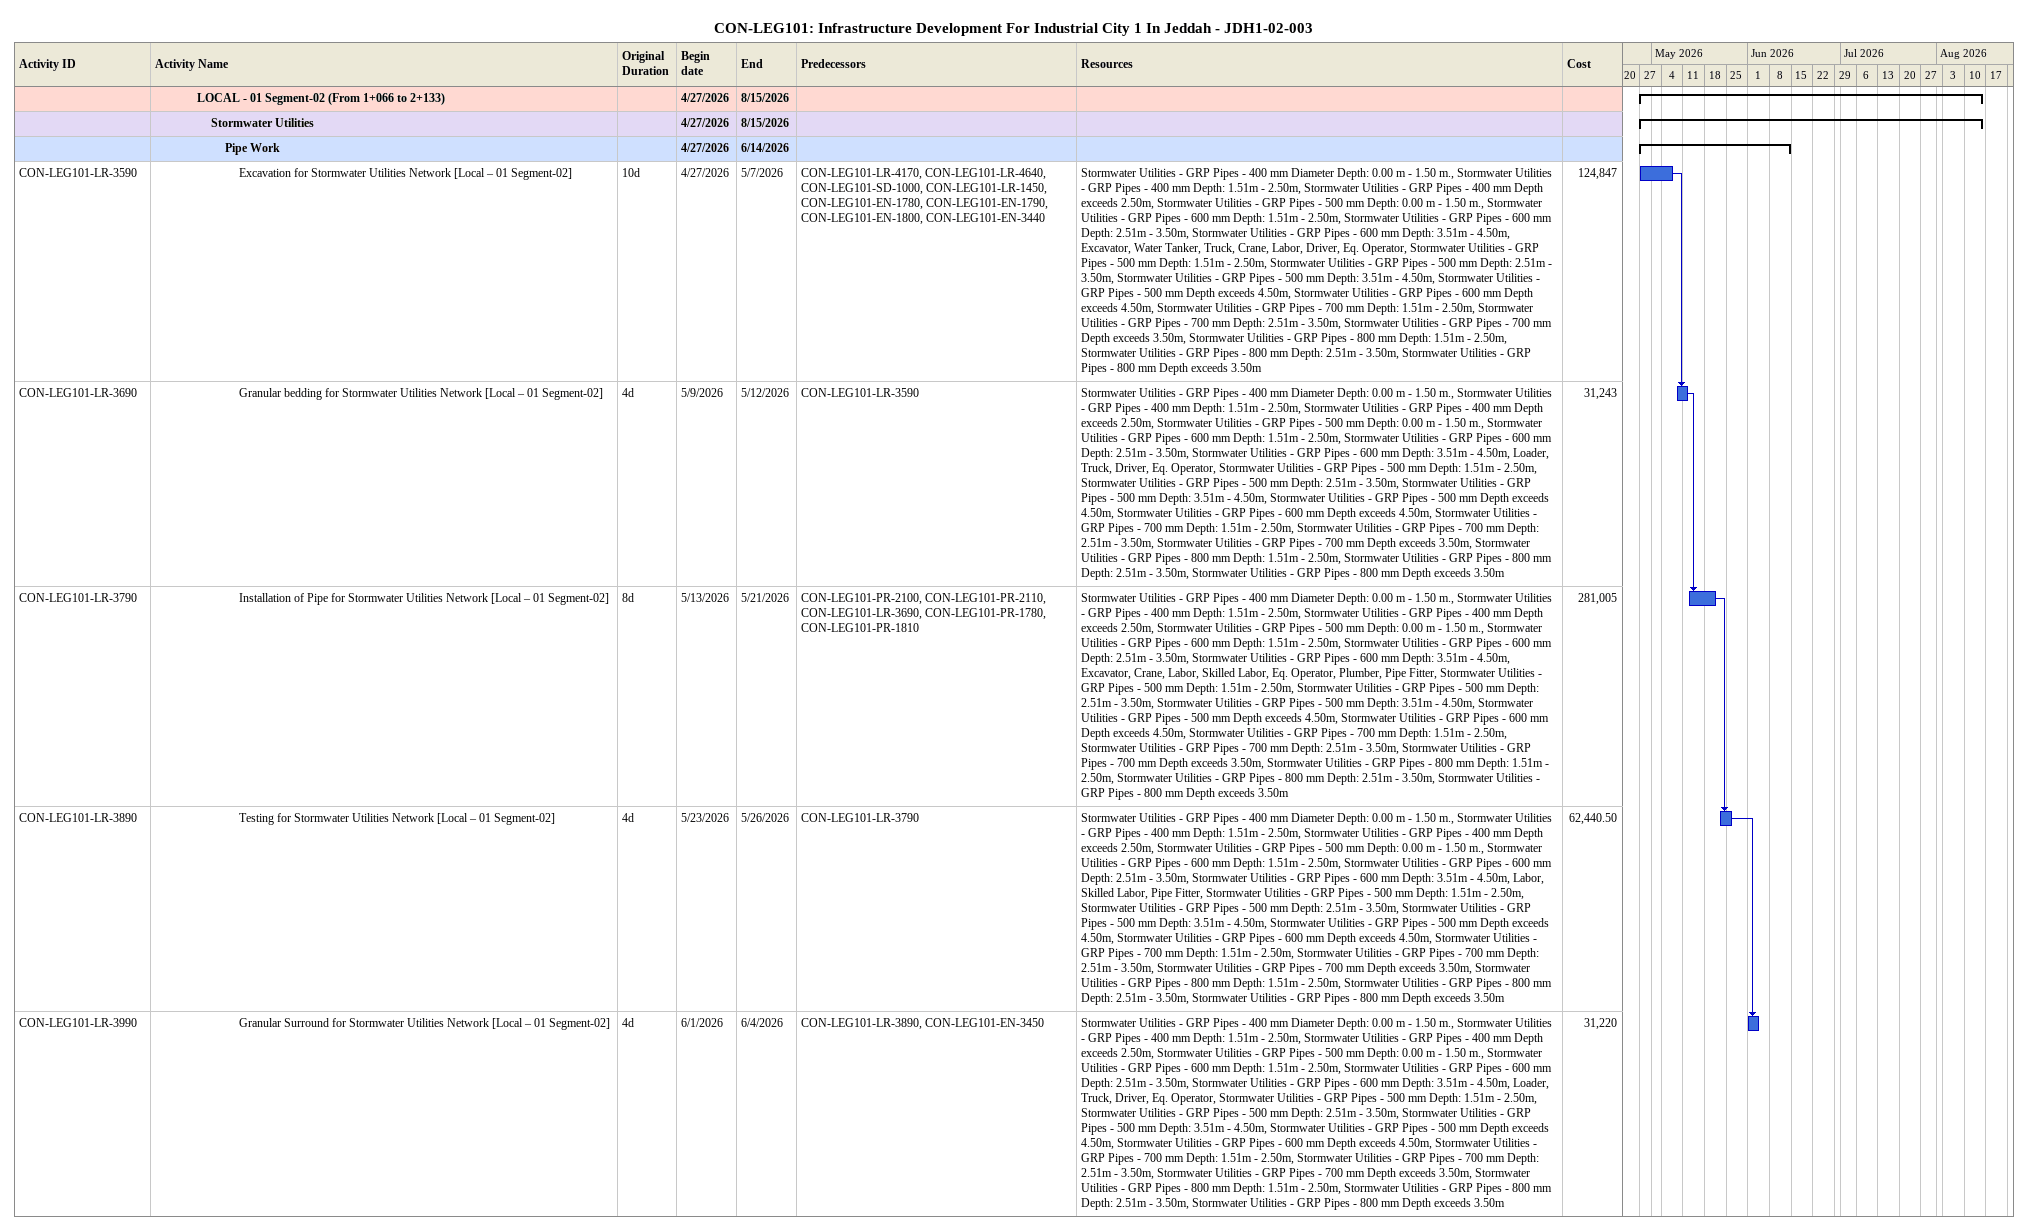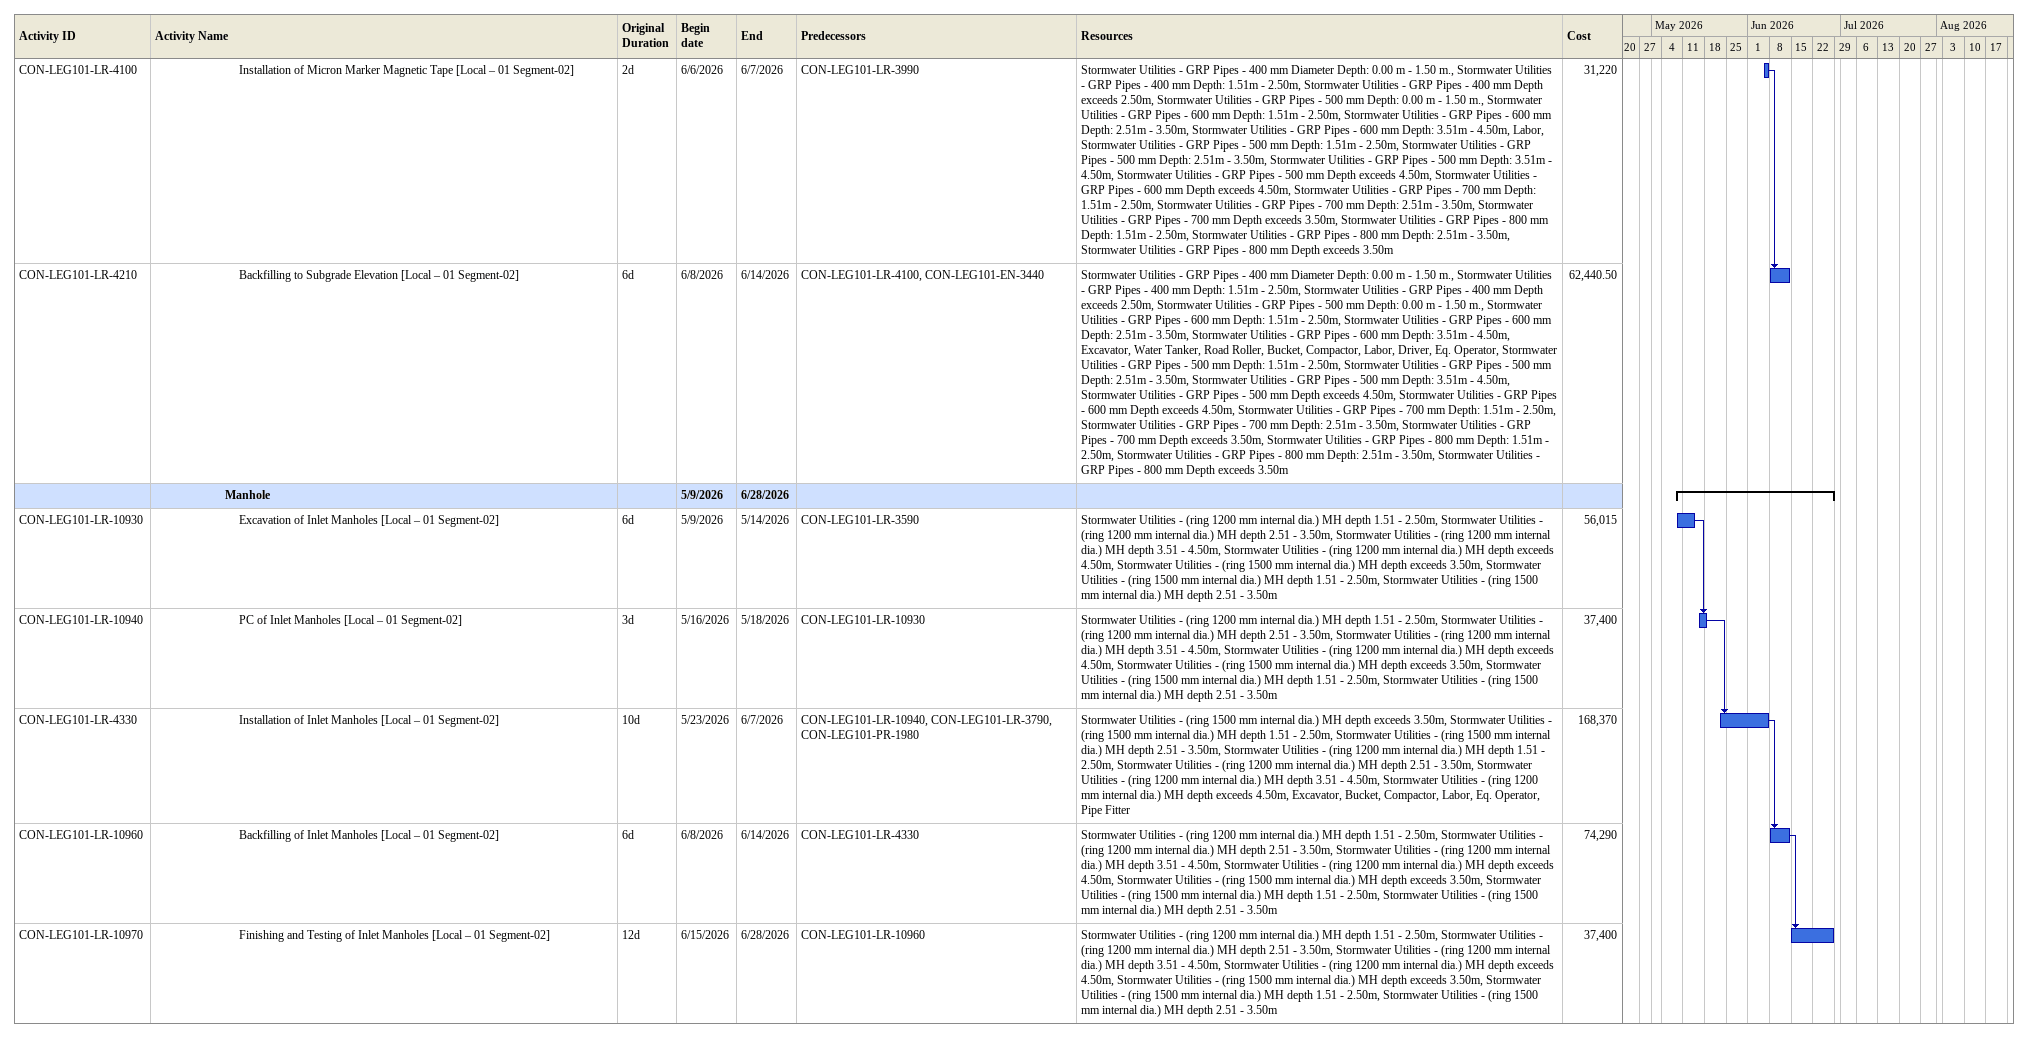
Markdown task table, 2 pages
CON-LEG101: Infrastructure Development For Industrial City 1 In Jeddah - JDH1-02-003

| ID | Level | Task | Original duration | Start | Finish | Predecessors | Resources | Cost |
|---|---|---|---|---|---|---|---|---|
|  | 4 | **LOCAL - 01 Segment-02 (From 1+066 to 2+133)** |  | 2026-04-27 | 2026-08-15 |  |  |  |
|  | 5 | **Stormwater Utilities** |  | 2026-04-27 | 2026-08-15 |  |  |  |
|  | 6 | **Pipe Work** |  | 2026-04-27 | 2026-06-14 |  |  |  |
| CON-LEG101-LR-3590 | 7 | Excavation for Stormwater Utilities Network [Local – 01 Segment-02] | 10d | 2026-04-27 | 2026-05-07 | CON-LEG101-LR-4170, CON-LEG101-LR-4640, CON-LEG101-SD-1000, CON-LEG101-LR-1450, CON-LEG101-EN-1780, CON-LEG101-EN-1790, CON-LEG101-EN-1800, CON-LEG101-EN-3440 | Stormwater Utilities - GRP Pipes - 400 mm Diameter Depth: 0.00 m - 1.50 m., Stormwater Utilities - GRP Pipes - 400 mm Depth: 1.51m - 2.50m, Stormwater Utilities - GRP Pipes - 400 mm Depth exceeds 2.50m, Stormwater Utilities - GRP Pipes - 500 mm Depth: 0.00 m - 1.50 m., Stormwater Utilities - GRP Pipes - 600 mm Depth: 1.51m - 2.50m, Stormwater Utilities - GRP Pipes - 600 mm Depth: 2.51m - 3.50m, Stormwater Utilities - GRP Pipes - 600 mm Depth: 3.51m - 4.50m, Excavator, Water Tanker, Truck, Crane, Labor, Driver, Eq. Operator, Stormwater Utilities - GRP Pipes - 500 mm Depth: 1.51m - 2.50m, Stormwater Utilities - GRP Pipes - 500 mm Depth: 2.51m - 3.50m, Stormwater Utilities - GRP Pipes - 500 mm Depth: 3.51m - 4.50m, Stormwater Utilities - GRP Pipes - 500 mm Depth exceeds 4.50m, Stormwater Utilities - GRP Pipes - 600 mm Depth exceeds 4.50m, Stormwater Utilities - GRP Pipes - 700 mm Depth: 1.51m - 2.50m, Stormwater Utilities - GRP Pipes - 700 mm Depth: 2.51m - 3.50m, Stormwater Utilities - GRP Pipes - 700 mm Depth exceeds 3.50m, Stormwater Utilities - GRP Pipes - 800 mm Depth: 1.51m - 2.50m, Stormwater Utilities - GRP Pipes - 800 mm Depth: 2.51m - 3.50m, Stormwater Utilities - GRP Pipes - 800 mm Depth exceeds 3.50m | 124847 |
| CON-LEG101-LR-3690 | 7 | Granular bedding for Stormwater Utilities Network [Local – 01 Segment-02] | 4d | 2026-05-09 | 2026-05-12 | CON-LEG101-LR-3590 | Stormwater Utilities - GRP Pipes - 400 mm Diameter Depth: 0.00 m - 1.50 m., Stormwater Utilities - GRP Pipes - 400 mm Depth: 1.51m - 2.50m, Stormwater Utilities - GRP Pipes - 400 mm Depth exceeds 2.50m, Stormwater Utilities - GRP Pipes - 500 mm Depth: 0.00 m - 1.50 m., Stormwater Utilities - GRP Pipes - 600 mm Depth: 1.51m - 2.50m, Stormwater Utilities - GRP Pipes - 600 mm Depth: 2.51m - 3.50m, Stormwater Utilities - GRP Pipes - 600 mm Depth: 3.51m - 4.50m, Loader, Truck, Driver, Eq. Operator, Stormwater Utilities - GRP Pipes - 500 mm Depth: 1.51m - 2.50m, Stormwater Utilities - GRP Pipes - 500 mm Depth: 2.51m - 3.50m, Stormwater Utilities - GRP Pipes - 500 mm Depth: 3.51m - 4.50m, Stormwater Utilities - GRP Pipes - 500 mm Depth exceeds 4.50m, Stormwater Utilities - GRP Pipes - 600 mm Depth exceeds 4.50m, Stormwater Utilities - GRP Pipes - 700 mm Depth: 1.51m - 2.50m, Stormwater Utilities - GRP Pipes - 700 mm Depth: 2.51m - 3.50m, Stormwater Utilities - GRP Pipes - 700 mm Depth exceeds 3.50m, Stormwater Utilities - GRP Pipes - 800 mm Depth: 1.51m - 2.50m, Stormwater Utilities - GRP Pipes - 800 mm Depth: 2.51m - 3.50m, Stormwater Utilities - GRP Pipes - 800 mm Depth exceeds 3.50m | 31243 |
| CON-LEG101-LR-3790 | 7 | Installation of Pipe for Stormwater Utilities Network [Local – 01 Segment-02] | 8d | 2026-05-13 | 2026-05-21 | CON-LEG101-PR-2100, CON-LEG101-PR-2110, CON-LEG101-LR-3690, CON-LEG101-PR-1780, CON-LEG101-PR-1810 | Stormwater Utilities - GRP Pipes - 400 mm Diameter Depth: 0.00 m - 1.50 m., Stormwater Utilities - GRP Pipes - 400 mm Depth: 1.51m - 2.50m, Stormwater Utilities - GRP Pipes - 400 mm Depth exceeds 2.50m, Stormwater Utilities - GRP Pipes - 500 mm Depth: 0.00 m - 1.50 m., Stormwater Utilities - GRP Pipes - 600 mm Depth: 1.51m - 2.50m, Stormwater Utilities - GRP Pipes - 600 mm Depth: 2.51m - 3.50m, Stormwater Utilities - GRP Pipes - 600 mm Depth: 3.51m - 4.50m, Excavator, Crane, Labor, Skilled Labor, Eq. Operator, Plumber, Pipe Fitter, Stormwater Utilities - GRP Pipes - 500 mm Depth: 1.51m - 2.50m, Stormwater Utilities - GRP Pipes - 500 mm Depth: 2.51m - 3.50m, Stormwater Utilities - GRP Pipes - 500 mm Depth: 3.51m - 4.50m, Stormwater Utilities - GRP Pipes - 500 mm Depth exceeds 4.50m, Stormwater Utilities - GRP Pipes - 600 mm Depth exceeds 4.50m, Stormwater Utilities - GRP Pipes - 700 mm Depth: 1.51m - 2.50m, Stormwater Utilities - GRP Pipes - 700 mm Depth: 2.51m - 3.50m, Stormwater Utilities - GRP Pipes - 700 mm Depth exceeds 3.50m, Stormwater Utilities - GRP Pipes - 800 mm Depth: 1.51m - 2.50m, Stormwater Utilities - GRP Pipes - 800 mm Depth: 2.51m - 3.50m, Stormwater Utilities - GRP Pipes - 800 mm Depth exceeds 3.50m | 281005 |
| CON-LEG101-LR-3890 | 7 | Testing for Stormwater Utilities Network [Local – 01 Segment-02] | 4d | 2026-05-23 | 2026-05-26 | CON-LEG101-LR-3790 | Stormwater Utilities - GRP Pipes - 400 mm Diameter Depth: 0.00 m - 1.50 m., Stormwater Utilities - GRP Pipes - 400 mm Depth: 1.51m - 2.50m, Stormwater Utilities - GRP Pipes - 400 mm Depth exceeds 2.50m, Stormwater Utilities - GRP Pipes - 500 mm Depth: 0.00 m - 1.50 m., Stormwater Utilities - GRP Pipes - 600 mm Depth: 1.51m - 2.50m, Stormwater Utilities - GRP Pipes - 600 mm Depth: 2.51m - 3.50m, Stormwater Utilities - GRP Pipes - 600 mm Depth: 3.51m - 4.50m, Labor, Skilled Labor, Pipe Fitter, Stormwater Utilities - GRP Pipes - 500 mm Depth: 1.51m - 2.50m, Stormwater Utilities - GRP Pipes - 500 mm Depth: 2.51m - 3.50m, Stormwater Utilities - GRP Pipes - 500 mm Depth: 3.51m - 4.50m, Stormwater Utilities - GRP Pipes - 500 mm Depth exceeds 4.50m, Stormwater Utilities - GRP Pipes - 600 mm Depth exceeds 4.50m, Stormwater Utilities - GRP Pipes - 700 mm Depth: 1.51m - 2.50m, Stormwater Utilities - GRP Pipes - 700 mm Depth: 2.51m - 3.50m, Stormwater Utilities - GRP Pipes - 700 mm Depth exceeds 3.50m, Stormwater Utilities - GRP Pipes - 800 mm Depth: 1.51m - 2.50m, Stormwater Utilities - GRP Pipes - 800 mm Depth: 2.51m - 3.50m, Stormwater Utilities - GRP Pipes - 800 mm Depth exceeds 3.50m | 62440.50 |
| CON-LEG101-LR-3990 | 7 | Granular Surround for Stormwater Utilities Network [Local – 01 Segment-02] | 4d | 2026-06-01 | 2026-06-04 | CON-LEG101-LR-3890, CON-LEG101-EN-3450 | Stormwater Utilities - GRP Pipes - 400 mm Diameter Depth: 0.00 m - 1.50 m., Stormwater Utilities - GRP Pipes - 400 mm Depth: 1.51m - 2.50m, Stormwater Utilities - GRP Pipes - 400 mm Depth exceeds 2.50m, Stormwater Utilities - GRP Pipes - 500 mm Depth: 0.00 m - 1.50 m., Stormwater Utilities - GRP Pipes - 600 mm Depth: 1.51m - 2.50m, Stormwater Utilities - GRP Pipes - 600 mm Depth: 2.51m - 3.50m, Stormwater Utilities - GRP Pipes - 600 mm Depth: 3.51m - 4.50m, Loader, Truck, Driver, Eq. Operator, Stormwater Utilities - GRP Pipes - 500 mm Depth: 1.51m - 2.50m, Stormwater Utilities - GRP Pipes - 500 mm Depth: 2.51m - 3.50m, Stormwater Utilities - GRP Pipes - 500 mm Depth: 3.51m - 4.50m, Stormwater Utilities - GRP Pipes - 500 mm Depth exceeds 4.50m, Stormwater Utilities - GRP Pipes - 600 mm Depth exceeds 4.50m, Stormwater Utilities - GRP Pipes - 700 mm Depth: 1.51m - 2.50m, Stormwater Utilities - GRP Pipes - 700 mm Depth: 2.51m - 3.50m, Stormwater Utilities - GRP Pipes - 700 mm Depth exceeds 3.50m, Stormwater Utilities - GRP Pipes - 800 mm Depth: 1.51m - 2.50m, Stormwater Utilities - GRP Pipes - 800 mm Depth: 2.51m - 3.50m, Stormwater Utilities - GRP Pipes - 800 mm Depth exceeds 3.50m | 31220 |
| CON-LEG101-LR-4100 | 7 | Installation of Micron Marker Magnetic Tape [Local – 01 Segment-02] | 2d | 2026-06-06 | 2026-06-07 | CON-LEG101-LR-3990 | Stormwater Utilities - GRP Pipes - 400 mm Diameter Depth: 0.00 m - 1.50 m., Stormwater Utilities - GRP Pipes - 400 mm Depth: 1.51m - 2.50m, Stormwater Utilities - GRP Pipes - 400 mm Depth exceeds 2.50m, Stormwater Utilities - GRP Pipes - 500 mm Depth: 0.00 m - 1.50 m., Stormwater Utilities - GRP Pipes - 600 mm Depth: 1.51m - 2.50m, Stormwater Utilities - GRP Pipes - 600 mm Depth: 2.51m - 3.50m, Stormwater Utilities - GRP Pipes - 600 mm Depth: 3.51m - 4.50m, Labor, Stormwater Utilities - GRP Pipes - 500 mm Depth: 1.51m - 2.50m, Stormwater Utilities - GRP Pipes - 500 mm Depth: 2.51m - 3.50m, Stormwater Utilities - GRP Pipes - 500 mm Depth: 3.51m - 4.50m, Stormwater Utilities - GRP Pipes - 500 mm Depth exceeds 4.50m, Stormwater Utilities - GRP Pipes - 600 mm Depth exceeds 4.50m, Stormwater Utilities - GRP Pipes - 700 mm Depth: 1.51m - 2.50m, Stormwater Utilities - GRP Pipes - 700 mm Depth: 2.51m - 3.50m, Stormwater Utilities - GRP Pipes - 700 mm Depth exceeds 3.50m, Stormwater Utilities - GRP Pipes - 800 mm Depth: 1.51m - 2.50m, Stormwater Utilities - GRP Pipes - 800 mm Depth: 2.51m - 3.50m, Stormwater Utilities - GRP Pipes - 800 mm Depth exceeds 3.50m | 31220 |
| CON-LEG101-LR-4210 | 7 | Backfilling to Subgrade Elevation [Local – 01 Segment-02] | 6d | 2026-06-08 | 2026-06-14 | CON-LEG101-LR-4100, CON-LEG101-EN-3440 | Stormwater Utilities - GRP Pipes - 400 mm Diameter Depth: 0.00 m - 1.50 m., Stormwater Utilities - GRP Pipes - 400 mm Depth: 1.51m - 2.50m, Stormwater Utilities - GRP Pipes - 400 mm Depth exceeds 2.50m, Stormwater Utilities - GRP Pipes - 500 mm Depth: 0.00 m - 1.50 m., Stormwater Utilities - GRP Pipes - 600 mm Depth: 1.51m - 2.50m, Stormwater Utilities - GRP Pipes - 600 mm Depth: 2.51m - 3.50m, Stormwater Utilities - GRP Pipes - 600 mm Depth: 3.51m - 4.50m, Excavator, Water Tanker, Road Roller, Bucket, Compactor, Labor, Driver, Eq. Operator, Stormwater Utilities - GRP Pipes - 500 mm Depth: 1.51m - 2.50m, Stormwater Utilities - GRP Pipes - 500 mm Depth: 2.51m - 3.50m, Stormwater Utilities - GRP Pipes - 500 mm Depth: 3.51m - 4.50m, Stormwater Utilities - GRP Pipes - 500 mm Depth exceeds 4.50m, Stormwater Utilities - GRP Pipes - 600 mm Depth exceeds 4.50m, Stormwater Utilities - GRP Pipes - 700 mm Depth: 1.51m - 2.50m, Stormwater Utilities - GRP Pipes - 700 mm Depth: 2.51m - 3.50m, Stormwater Utilities - GRP Pipes - 700 mm Depth exceeds 3.50m, Stormwater Utilities - GRP Pipes - 800 mm Depth: 1.51m - 2.50m, Stormwater Utilities - GRP Pipes - 800 mm Depth: 2.51m - 3.50m, Stormwater Utilities - GRP Pipes - 800 mm Depth exceeds 3.50m | 62440.50 |
|  | 6 | **Manhole** |  | 2026-05-09 | 2026-06-28 |  |  |  |
| CON-LEG101-LR-10930 | 7 | Excavation of Inlet Manholes [Local – 01 Segment-02] | 6d | 2026-05-09 | 2026-05-14 | CON-LEG101-LR-3590 | Stormwater Utilities - (ring 1200 mm internal dia.) MH depth 1.51 - 2.50m, Stormwater Utilities - (ring 1200 mm internal dia.) MH depth 2.51 - 3.50m, Stormwater Utilities - (ring 1200 mm internal dia.) MH depth 3.51 - 4.50m, Stormwater Utilities - (ring 1200 mm internal dia.) MH depth exceeds 4.50m, Stormwater Utilities - (ring 1500 mm internal dia.) MH depth exceeds 3.50m, Stormwater Utilities - (ring 1500 mm internal dia.) MH depth 1.51 - 2.50m, Stormwater Utilities - (ring 1500 mm internal dia.) MH depth 2.51 - 3.50m | 56015 |
| CON-LEG101-LR-10940 | 7 | PC of Inlet Manholes [Local – 01 Segment-02] | 3d | 2026-05-16 | 2026-05-18 | CON-LEG101-LR-10930 | Stormwater Utilities - (ring 1200 mm internal dia.) MH depth 1.51 - 2.50m, Stormwater Utilities - (ring 1200 mm internal dia.) MH depth 2.51 - 3.50m, Stormwater Utilities - (ring 1200 mm internal dia.) MH depth 3.51 - 4.50m, Stormwater Utilities - (ring 1200 mm internal dia.) MH depth exceeds 4.50m, Stormwater Utilities - (ring 1500 mm internal dia.) MH depth exceeds 3.50m, Stormwater Utilities - (ring 1500 mm internal dia.) MH depth 1.51 - 2.50m, Stormwater Utilities - (ring 1500 mm internal dia.) MH depth 2.51 - 3.50m | 37400 |
| CON-LEG101-LR-4330 | 7 | Installation of Inlet Manholes [Local – 01 Segment-02] | 10d | 2026-05-23 | 2026-06-07 | CON-LEG101-LR-10940, CON-LEG101-LR-3790, CON-LEG101-PR-1980 | Stormwater Utilities - (ring 1500 mm internal dia.) MH depth exceeds 3.50m, Stormwater Utilities - (ring 1500 mm internal dia.) MH depth 1.51 - 2.50m, Stormwater Utilities - (ring 1500 mm internal dia.) MH depth 2.51 - 3.50m, Stormwater Utilities - (ring 1200 mm internal dia.) MH depth 1.51 - 2.50m, Stormwater Utilities - (ring 1200 mm internal dia.) MH depth 2.51 - 3.50m, Stormwater Utilities - (ring 1200 mm internal dia.) MH depth 3.51 - 4.50m, Stormwater Utilities - (ring 1200 mm internal dia.) MH depth exceeds 4.50m, Excavator, Bucket, Compactor, Labor, Eq. Operator, Pipe Fitter | 168370 |
| CON-LEG101-LR-10960 | 7 | Backfilling of Inlet Manholes [Local – 01 Segment-02] | 6d | 2026-06-08 | 2026-06-14 | CON-LEG101-LR-4330 | Stormwater Utilities - (ring 1200 mm internal dia.) MH depth 1.51 - 2.50m, Stormwater Utilities - (ring 1200 mm internal dia.) MH depth 2.51 - 3.50m, Stormwater Utilities - (ring 1200 mm internal dia.) MH depth 3.51 - 4.50m, Stormwater Utilities - (ring 1200 mm internal dia.) MH depth exceeds 4.50m, Stormwater Utilities - (ring 1500 mm internal dia.) MH depth exceeds 3.50m, Stormwater Utilities - (ring 1500 mm internal dia.) MH depth 1.51 - 2.50m, Stormwater Utilities - (ring 1500 mm internal dia.) MH depth 2.51 - 3.50m | 74290 |
| CON-LEG101-LR-10970 | 7 | Finishing and Testing of Inlet Manholes [Local – 01 Segment-02] | 12d | 2026-06-15 | 2026-06-28 | CON-LEG101-LR-10960 | Stormwater Utilities - (ring 1200 mm internal dia.) MH depth 1.51 - 2.50m, Stormwater Utilities - (ring 1200 mm internal dia.) MH depth 2.51 - 3.50m, Stormwater Utilities - (ring 1200 mm internal dia.) MH depth 3.51 - 4.50m, Stormwater Utilities - (ring 1200 mm internal dia.) MH depth exceeds 4.50m, Stormwater Utilities - (ring 1500 mm internal dia.) MH depth exceeds 3.50m, Stormwater Utilities - (ring 1500 mm internal dia.) MH depth 1.51 - 2.50m, Stormwater Utilities - (ring 1500 mm internal dia.) MH depth 2.51 - 3.50m | 37400 |
